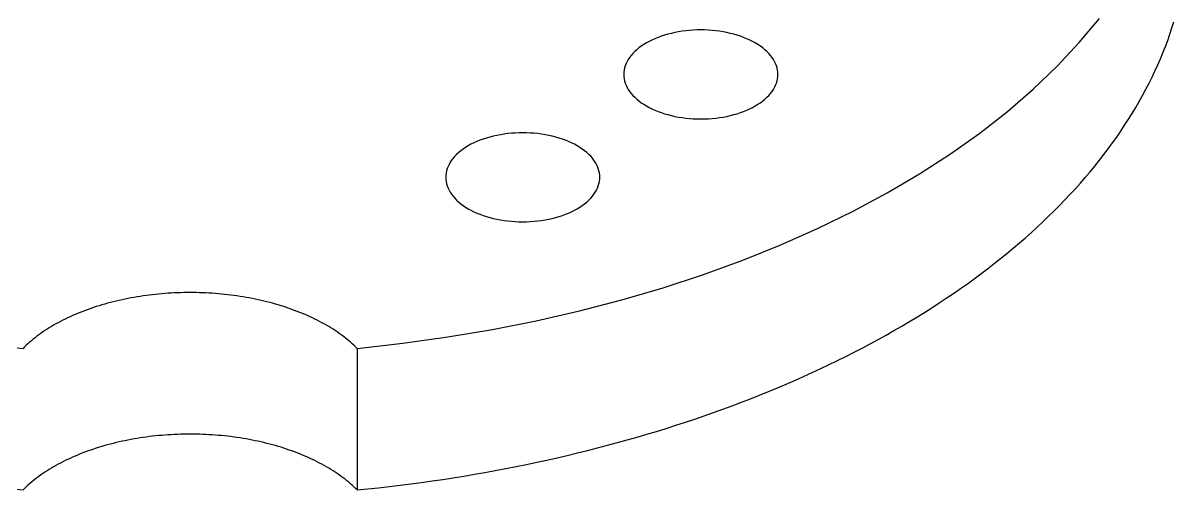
# Model space of a CAD drawing. Extents: x 1.65 to 3.9, y 4.02 to 6.12.
# Drawn here: x 3.4227 to 3.8932, y 5.4839 to 5.6748 of the extents above; entities that cross this region are included whole.
import ezdxf

# ---------------------------------------------------------------- set-up
doc = ezdxf.new("R2010")
doc.units = 0
doc.layers.add('VISIBLE_EDGES_ANSI_', color=7, linetype='CONTINUOUS')

msp = doc.modelspace()

# ---------------------------------------------------------------- linework, layer by layer
at = {"layer": 'VISIBLE_EDGES_ANSI_'}
msp.add_line((3.55925, 5.54181), (3.55925, 5.48395), dxfattribs=at)
for points in [[(3.55925, 5.54181, 0), (3.57788, 5.54389, 0), (3.59632, 5.54647, 0), (3.61454, 5.54954, 0), (3.63249, 5.5531, 0), (3.65013, 5.55713, 0), (3.66743, 5.56164, 0), (3.68435, 5.5666, 0), (3.70085, 5.57201, 0), (3.7169, 5.57785, 0), (3.73247, 5.58413, 0), (3.74751, 5.59081, 0), (3.76199, 5.59788, 0), (3.77589, 5.60534, 0), (3.78918, 5.61316, 0), (3.80182, 5.62134, 0), (3.81379, 5.62984, 0), (3.82507, 5.63865, 0), (3.83562, 5.64775, 0), (3.84543, 5.65713, 0), (3.85448, 5.66677, 0), (3.86274, 5.67663, 0)], [(3.55925, 5.48395, 0), (3.56366, 5.4844, 0), (3.56806, 5.48487, 0), (3.57245, 5.48537, 0), (3.57683, 5.4859, 0), (3.5812, 5.48646, 0), (3.58556, 5.48704, 0), (3.58991, 5.48765, 0), (3.59425, 5.48829, 0), (3.59858, 5.48896, 0), (3.60289, 5.48966, 0), (3.60719, 5.49038, 0), (3.61147, 5.49113, 0), (3.61574, 5.4919, 0), (3.62, 5.49271, 0), (3.62424, 5.49354, 0), (3.62846, 5.49439, 0), (3.63267, 5.49528, 0), (3.63686, 5.49619, 0), (3.64103, 5.49712, 0), (3.64518, 5.49808, 0), (3.64932, 5.49907, 0), (3.65344, 5.50009, 0), (3.65753, 5.50113, 0), (3.66161, 5.5022, 0), (3.66567, 5.50329, 0), (3.6697, 5.50441, 0), (3.67372, 5.50555, 0), (3.67771, 5.50672, 0), (3.68168, 5.50791, 0), (3.68563, 5.50913, 0), (3.68955, 5.51038, 0), (3.69345, 5.51165, 0), (3.69733, 5.51294, 0), (3.70118, 5.51426, 0), (3.705, 5.5156, 0), (3.7088, 5.51697, 0), (3.71258, 5.51836, 0), (3.71633, 5.51977, 0), (3.72005, 5.52121, 0), (3.72374, 5.52267, 0), (3.7274, 5.52415, 0), (3.73104, 5.52566, 0), (3.73465, 5.52719, 0), (3.73822, 5.52875, 0), (3.74177, 5.53032, 0), (3.74529, 5.53192, 0), (3.74878, 5.53354, 0), (3.75223, 5.53518, 0), (3.75566, 5.53685, 0), (3.75905, 5.53853, 0), (3.76242, 5.54024, 0), (3.76574, 5.54197, 0), (3.76904, 5.54372, 0), (3.7723, 5.54549, 0), (3.77553, 5.54728, 0), (3.77872, 5.54909, 0), (3.78188, 5.55092, 0), (3.78501, 5.55277, 0), (3.7881, 5.55464, 0), (3.79115, 5.55653, 0), (3.79417, 5.55844, 0), (3.79715, 5.56037, 0), (3.8001, 5.56231, 0), (3.803, 5.56428, 0), (3.80587, 5.56626, 0), (3.80871, 5.56826, 0), (3.8115, 5.57028, 0), (3.81426, 5.57232, 0), (3.81697, 5.57437, 0), (3.81965, 5.57645, 0), (3.82229, 5.57853, 0), (3.82489, 5.58064, 0), (3.82744, 5.58276, 0), (3.82996, 5.5849, 0), (3.83244, 5.58705, 0), (3.83488, 5.58922, 0), (3.83727, 5.5914, 0), (3.83962, 5.5936, 0), (3.84193, 5.59581, 0), (3.8442, 5.59804, 0), (3.84643, 5.60028, 0), (3.84861, 5.60254, 0), (3.85075, 5.60481, 0), (3.85285, 5.60709, 0), (3.85491, 5.60939, 0), (3.85692, 5.6117, 0), (3.85888, 5.61402, 0), (3.86081, 5.61635, 0), (3.86268, 5.6187, 0), (3.86452, 5.62106, 0), (3.86631, 5.62343, 0), (3.86805, 5.62581, 0), (3.86975, 5.6282, 0), (3.8714, 5.6306, 0), (3.87301, 5.63301, 0), (3.87457, 5.63544, 0), (3.87608, 5.63787, 0), (3.87755, 5.64031, 0), (3.87897, 5.64276, 0), (3.88035, 5.64522, 0), (3.88168, 5.64769, 0), (3.88296, 5.65016, 0), (3.8842, 5.65265, 0), (3.88538, 5.65514, 0), (3.88652, 5.65764, 0), (3.88762, 5.66015, 0), (3.88866, 5.66266, 0), (3.88966, 5.66518, 0), (3.89061, 5.6677, 0), (3.89151, 5.67024, 0), (3.89236, 5.67277, 0), (3.89317, 5.67532, 0)], [(3.66826, 5.65377, 0), (3.6683, 5.65288, 0), (3.66841, 5.65199, 0), (3.6686, 5.65111, 0), (3.66887, 5.65023, 0), (3.66921, 5.64936, 0), (3.66962, 5.6485, 0), (3.6701, 5.64765, 0), (3.67066, 5.64682, 0), (3.67129, 5.646, 0), (3.67198, 5.6452, 0), (3.67274, 5.64443, 0), (3.67357, 5.64367, 0), (3.67446, 5.64294, 0), (3.67541, 5.64224, 0), (3.67642, 5.64156, 0), (3.67749, 5.64092, 0), (3.67861, 5.6403, 0), (3.67978, 5.63972, 0), (3.681, 5.63917, 0), (3.68226, 5.63865, 0), (3.68357, 5.63818, 0), (3.68491, 5.63774, 0), (3.68629, 5.63734, 0), (3.68771, 5.63697, 0), (3.68915, 5.63665, 0), (3.69062, 5.63637, 0), (3.69211, 5.63614, 0), (3.69361, 5.63594, 0), (3.69514, 5.63579, 0), (3.69667, 5.63568, 0), (3.69821, 5.63561, 0), (3.69976, 5.63559, 0), (3.7013, 5.63561, 0), (3.70285, 5.63568, 0), (3.70438, 5.63579, 0), (3.7059, 5.63594, 0), (3.70741, 5.63614, 0), (3.7089, 5.63637, 0), (3.71037, 5.63665, 0), (3.71181, 5.63697, 0), (3.71323, 5.63734, 0), (3.71461, 5.63774, 0), (3.71595, 5.63818, 0), (3.71726, 5.63865, 0), (3.71852, 5.63917, 0), (3.71974, 5.63972, 0), (3.72091, 5.6403, 0), (3.72203, 5.64092, 0), (3.7231, 5.64156, 0), (3.72411, 5.64224, 0), (3.72506, 5.64294, 0), (3.72595, 5.64367, 0), (3.72677, 5.64443, 0), (3.72754, 5.6452, 0), (3.72823, 5.646, 0), (3.72886, 5.64682, 0), (3.72941, 5.64765, 0), (3.7299, 5.6485, 0), (3.73031, 5.64936, 0), (3.73065, 5.65023, 0), (3.73091, 5.65111, 0), (3.7311, 5.65199, 0), (3.73122, 5.65288, 0), (3.73125, 5.65377, 0), (3.73122, 5.65467, 0), (3.7311, 5.65556, 0), (3.73091, 5.65644, 0), (3.73065, 5.65732, 0), (3.73031, 5.65819, 0), (3.7299, 5.65905, 0), (3.72941, 5.6599, 0), (3.72886, 5.66073, 0), (3.72823, 5.66155, 0), (3.72754, 5.66235, 0), (3.72677, 5.66312, 0), (3.72595, 5.66388, 0), (3.72506, 5.66461, 0), (3.72411, 5.66531, 0), (3.7231, 5.66599, 0), (3.72203, 5.66663, 0), (3.72091, 5.66725, 0), (3.71974, 5.66783, 0), (3.71852, 5.66838, 0), (3.71726, 5.66889, 0), (3.71595, 5.66937, 0), (3.71461, 5.66981, 0), (3.71323, 5.67021, 0), (3.71181, 5.67057, 0), (3.71037, 5.6709, 0), (3.7089, 5.67118, 0), (3.70741, 5.67141, 0), (3.7059, 5.67161, 0), (3.70438, 5.67176, 0), (3.70285, 5.67187, 0), (3.7013, 5.67194, 0), (3.69976, 5.67196, 0), (3.69821, 5.67194, 0), (3.69667, 5.67187, 0), (3.69514, 5.67176, 0), (3.69361, 5.67161, 0), (3.69211, 5.67141, 0), (3.69062, 5.67118, 0), (3.68915, 5.6709, 0), (3.68771, 5.67057, 0), (3.68629, 5.67021, 0), (3.68491, 5.66981, 0), (3.68357, 5.66937, 0), (3.68226, 5.66889, 0), (3.681, 5.66838, 0), (3.67978, 5.66783, 0), (3.67861, 5.66725, 0), (3.67749, 5.66663, 0), (3.67642, 5.66599, 0), (3.67541, 5.66531, 0), (3.67446, 5.66461, 0), (3.67357, 5.66388, 0), (3.67274, 5.66312, 0), (3.67198, 5.66235, 0), (3.67129, 5.66155, 0), (3.67066, 5.66073, 0), (3.6701, 5.6599, 0), (3.66962, 5.65905, 0), (3.66921, 5.65819, 0), (3.66887, 5.65732, 0), (3.6686, 5.65644, 0), (3.66841, 5.65556, 0), (3.6683, 5.65467, 0), (3.66826, 5.65377, 0)], [(3.59546, 5.61174, 0), (3.5955, 5.61085, 0), (3.59562, 5.60996, 0), (3.5958, 5.60908, 0), (3.59607, 5.6082, 0), (3.59641, 5.60733, 0), (3.59682, 5.60647, 0), (3.59731, 5.60562, 0), (3.59786, 5.60479, 0), (3.59849, 5.60397, 0), (3.59918, 5.60317, 0), (3.59995, 5.6024, 0), (3.60077, 5.60164, 0), (3.60166, 5.60091, 0), (3.60261, 5.60021, 0), (3.60362, 5.59953, 0), (3.60469, 5.59889, 0), (3.60581, 5.59827, 0), (3.60698, 5.59769, 0), (3.6082, 5.59714, 0), (3.60946, 5.59662, 0), (3.61077, 5.59615, 0), (3.61211, 5.59571, 0), (3.61349, 5.59531, 0), (3.61491, 5.59494, 0), (3.61635, 5.59462, 0), (3.61782, 5.59434, 0), (3.61931, 5.5941, 0), (3.62082, 5.59391, 0), (3.62234, 5.59376, 0), (3.62387, 5.59365, 0), (3.62541, 5.59358, 0), (3.62696, 5.59356, 0), (3.62851, 5.59358, 0), (3.63005, 5.59365, 0), (3.63158, 5.59376, 0), (3.6331, 5.59391, 0), (3.63461, 5.5941, 0), (3.6361, 5.59434, 0), (3.63757, 5.59462, 0), (3.63901, 5.59494, 0), (3.64043, 5.59531, 0), (3.64181, 5.59571, 0), (3.64315, 5.59615, 0), (3.64446, 5.59662, 0), (3.64572, 5.59714, 0), (3.64694, 5.59769, 0), (3.64811, 5.59827, 0), (3.64923, 5.59889, 0), (3.6503, 5.59953, 0), (3.65131, 5.60021, 0), (3.65226, 5.60091, 0), (3.65315, 5.60164, 0), (3.65398, 5.6024, 0), (3.65474, 5.60317, 0), (3.65543, 5.60397, 0), (3.65606, 5.60479, 0), (3.65662, 5.60562, 0), (3.6571, 5.60647, 0), (3.65751, 5.60733, 0), (3.65785, 5.6082, 0), (3.65812, 5.60908, 0), (3.6583, 5.60996, 0), (3.65842, 5.61085, 0), (3.65846, 5.61174, 0), (3.65842, 5.61264, 0), (3.6583, 5.61353, 0), (3.65812, 5.61441, 0), (3.65785, 5.61529, 0), (3.65751, 5.61616, 0), (3.6571, 5.61702, 0), (3.65662, 5.61787, 0), (3.65606, 5.6187, 0), (3.65543, 5.61952, 0), (3.65474, 5.62032, 0), (3.65398, 5.62109, 0), (3.65315, 5.62185, 0), (3.65226, 5.62258, 0), (3.65131, 5.62328, 0), (3.6503, 5.62396, 0), (3.64923, 5.6246, 0), (3.64811, 5.62522, 0), (3.64694, 5.6258, 0), (3.64572, 5.62635, 0), (3.64446, 5.62686, 0), (3.64315, 5.62734, 0), (3.64181, 5.62778, 0), (3.64043, 5.62818, 0), (3.63901, 5.62854, 0), (3.63757, 5.62887, 0), (3.6361, 5.62915, 0), (3.63461, 5.62938, 0), (3.6331, 5.62958, 0), (3.63158, 5.62973, 0), (3.63005, 5.62984, 0), (3.62851, 5.62991, 0), (3.62696, 5.62993, 0), (3.62541, 5.62991, 0), (3.62387, 5.62984, 0), (3.62234, 5.62973, 0), (3.62082, 5.62958, 0), (3.61931, 5.62938, 0), (3.61782, 5.62915, 0), (3.61635, 5.62887, 0), (3.61491, 5.62854, 0), (3.61349, 5.62818, 0), (3.61211, 5.62778, 0), (3.61077, 5.62734, 0), (3.60946, 5.62686, 0), (3.6082, 5.62635, 0), (3.60698, 5.6258, 0), (3.60581, 5.62522, 0), (3.60469, 5.6246, 0), (3.60362, 5.62396, 0), (3.60261, 5.62328, 0), (3.60166, 5.62258, 0), (3.60077, 5.62185, 0), (3.59995, 5.62109, 0), (3.59918, 5.62032, 0), (3.59849, 5.61952, 0), (3.59786, 5.6187, 0), (3.59731, 5.61787, 0), (3.59682, 5.61702, 0), (3.59641, 5.61616, 0), (3.59607, 5.61529, 0), (3.5958, 5.61441, 0), (3.59562, 5.61353, 0), (3.5955, 5.61264, 0), (3.59546, 5.61174, 0)], [(3.55925, 5.54181, 0), (3.5586, 5.54245, 0), (3.55793, 5.54309, 0), (3.55724, 5.54372, 0), (3.55653, 5.54435, 0), (3.55581, 5.54496, 0), (3.55507, 5.54557, 0), (3.55431, 5.54618, 0), (3.55353, 5.54677, 0), (3.55274, 5.54736, 0), (3.55193, 5.54794, 0), (3.55111, 5.54852, 0), (3.55026, 5.54908, 0), (3.54941, 5.54964, 0), (3.54853, 5.55019, 0), (3.54765, 5.55073, 0), (3.54674, 5.55126, 0), (3.54582, 5.55179, 0), (3.54489, 5.5523, 0), (3.54394, 5.55281, 0), (3.54298, 5.5533, 0), (3.542, 5.55379, 0), (3.54101, 5.55427, 0), (3.54001, 5.55474, 0), (3.53899, 5.5552, 0), (3.53796, 5.55565, 0), (3.53692, 5.55609, 0), (3.53586, 5.55652, 0), (3.5348, 5.55694, 0), (3.53372, 5.55735, 0), (3.53263, 5.55775, 0), (3.53153, 5.55814, 0), (3.53042, 5.55852, 0), (3.52929, 5.55888, 0), (3.52816, 5.55924, 0), (3.52702, 5.55959, 0), (3.52586, 5.55992, 0), (3.5247, 5.56025, 0), (3.52353, 5.56056, 0), (3.52235, 5.56087, 0), (3.52116, 5.56116, 0), (3.51997, 5.56144, 0), (3.51876, 5.56171, 0), (3.51755, 5.56196, 0), (3.51633, 5.56221, 0), (3.51511, 5.56244, 0), (3.51387, 5.56267, 0), (3.51264, 5.56288, 0), (3.51139, 5.56308, 0), (3.51014, 5.56326, 0), (3.50889, 5.56344, 0), (3.50763, 5.5636, 0), (3.50636, 5.56376, 0), (3.50509, 5.5639, 0), (3.50382, 5.56402, 0), (3.50255, 5.56414, 0), (3.50127, 5.56424, 0), (3.49999, 5.56433, 0), (3.4987, 5.56441, 0), (3.49742, 5.56448, 0), (3.49613, 5.56454, 0), (3.49484, 5.56458, 0), (3.49355, 5.56461, 0), (3.49226, 5.56463, 0), (3.49097, 5.56463, 0), (3.48968, 5.56463, 0), (3.48839, 5.56461, 0), (3.4871, 5.56458, 0), (3.48581, 5.56454, 0), (3.48452, 5.56448, 0), (3.48323, 5.56441, 0), (3.48195, 5.56433, 0), (3.48067, 5.56424, 0), (3.47939, 5.56414, 0), (3.47811, 5.56402, 0), (3.47684, 5.5639, 0), (3.47557, 5.56376, 0), (3.47431, 5.5636, 0), (3.47305, 5.56344, 0), (3.47179, 5.56326, 0), (3.47054, 5.56308, 0), (3.4693, 5.56288, 0), (3.46806, 5.56267, 0), (3.46683, 5.56244, 0), (3.4656, 5.56221, 0), (3.46438, 5.56196, 0), (3.46317, 5.56171, 0), (3.46197, 5.56144, 0), (3.46077, 5.56116, 0), (3.45958, 5.56087, 0), (3.4584, 5.56056, 0), (3.45723, 5.56025, 0), (3.45607, 5.55992, 0), (3.45492, 5.55959, 0), (3.45377, 5.55924, 0), (3.45264, 5.55888, 0), (3.45152, 5.55852, 0), (3.45041, 5.55814, 0), (3.44931, 5.55775, 0), (3.44822, 5.55735, 0), (3.44714, 5.55694, 0), (3.44607, 5.55652, 0), (3.44502, 5.55609, 0), (3.44397, 5.55565, 0), (3.44294, 5.5552, 0), (3.44193, 5.55474, 0), (3.44092, 5.55427, 0), (3.43993, 5.55379, 0), (3.43896, 5.5533, 0), (3.43799, 5.55281, 0), (3.43705, 5.5523, 0), (3.43611, 5.55179, 0), (3.43519, 5.55126, 0), (3.43429, 5.55073, 0), (3.4334, 5.55019, 0), (3.43253, 5.54964, 0), (3.43167, 5.54908, 0), (3.43083, 5.54852, 0), (3.43, 5.54794, 0), (3.42919, 5.54736, 0), (3.4284, 5.54677, 0), (3.42763, 5.54618, 0), (3.42687, 5.54557, 0), (3.42613, 5.54496, 0), (3.4254, 5.54435, 0), (3.4247, 5.54372, 0), (3.42401, 5.54309, 0), (3.42334, 5.54245, 0), (3.42269, 5.54181, 0)], [(3.40405, 5.54389, 0), (3.42269, 5.54181, 0)], [(3.55925, 5.48395, 0), (3.5586, 5.48459, 0), (3.55793, 5.48523, 0), (3.55724, 5.48586, 0), (3.55653, 5.48648, 0), (3.55581, 5.4871, 0), (3.55507, 5.48771, 0), (3.55431, 5.48832, 0), (3.55353, 5.48891, 0), (3.55274, 5.4895, 0), (3.55193, 5.49008, 0), (3.55111, 5.49065, 0), (3.55026, 5.49122, 0), (3.54941, 5.49178, 0), (3.54853, 5.49233, 0), (3.54765, 5.49287, 0), (3.54674, 5.4934, 0), (3.54582, 5.49392, 0), (3.54489, 5.49444, 0), (3.54394, 5.49494, 0), (3.54298, 5.49544, 0), (3.542, 5.49593, 0), (3.54101, 5.49641, 0), (3.54001, 5.49688, 0), (3.53899, 5.49734, 0), (3.53796, 5.49779, 0), (3.53692, 5.49823, 0), (3.53586, 5.49866, 0), (3.5348, 5.49908, 0), (3.53372, 5.49949, 0), (3.53263, 5.49989, 0), (3.53153, 5.50028, 0), (3.53042, 5.50065, 0), (3.52929, 5.50102, 0), (3.52816, 5.50138, 0), (3.52702, 5.50173, 0), (3.52586, 5.50206, 0), (3.5247, 5.50239, 0), (3.52353, 5.5027, 0), (3.52235, 5.503, 0), (3.52116, 5.5033, 0), (3.51997, 5.50358, 0), (3.51876, 5.50384, 0), (3.51755, 5.5041, 0), (3.51633, 5.50435, 0), (3.51511, 5.50458, 0), (3.51387, 5.5048, 0), (3.51264, 5.50502, 0), (3.51139, 5.50522, 0), (3.51014, 5.5054, 0), (3.50889, 5.50558, 0), (3.50763, 5.50574, 0), (3.50636, 5.50589, 0), (3.50509, 5.50603, 0), (3.50382, 5.50616, 0), (3.50255, 5.50628, 0), (3.50127, 5.50638, 0), (3.49999, 5.50647, 0), (3.4987, 5.50655, 0), (3.49742, 5.50662, 0), (3.49613, 5.50667, 0), (3.49484, 5.50672, 0), (3.49355, 5.50675, 0), (3.49226, 5.50676, 0), (3.49097, 5.50677, 0), (3.48968, 5.50676, 0), (3.48839, 5.50675, 0), (3.4871, 5.50672, 0), (3.48581, 5.50667, 0), (3.48452, 5.50662, 0), (3.48323, 5.50655, 0), (3.48195, 5.50647, 0), (3.48067, 5.50638, 0), (3.47939, 5.50628, 0), (3.47811, 5.50616, 0), (3.47684, 5.50603, 0), (3.47557, 5.50589, 0), (3.47431, 5.50574, 0), (3.47305, 5.50558, 0), (3.47179, 5.5054, 0), (3.47054, 5.50522, 0), (3.4693, 5.50502, 0), (3.46806, 5.5048, 0), (3.46683, 5.50458, 0), (3.4656, 5.50435, 0), (3.46438, 5.5041, 0), (3.46317, 5.50384, 0), (3.46197, 5.50358, 0), (3.46077, 5.5033, 0), (3.45958, 5.503, 0), (3.4584, 5.5027, 0), (3.45723, 5.50239, 0), (3.45607, 5.50206, 0), (3.45492, 5.50173, 0), (3.45377, 5.50138, 0), (3.45264, 5.50102, 0), (3.45152, 5.50065, 0), (3.45041, 5.50028, 0), (3.44931, 5.49989, 0), (3.44822, 5.49949, 0), (3.44714, 5.49908, 0), (3.44607, 5.49866, 0), (3.44502, 5.49823, 0), (3.44397, 5.49779, 0), (3.44294, 5.49734, 0), (3.44193, 5.49688, 0), (3.44092, 5.49641, 0), (3.43993, 5.49593, 0), (3.43896, 5.49544, 0), (3.43799, 5.49494, 0), (3.43705, 5.49444, 0), (3.43611, 5.49392, 0), (3.43519, 5.4934, 0), (3.43429, 5.49287, 0), (3.4334, 5.49233, 0), (3.43253, 5.49178, 0), (3.43167, 5.49122, 0), (3.43083, 5.49065, 0), (3.43, 5.49008, 0), (3.42919, 5.4895, 0), (3.4284, 5.48891, 0), (3.42763, 5.48832, 0), (3.42687, 5.48771, 0), (3.42613, 5.4871, 0), (3.4254, 5.48648, 0), (3.4247, 5.48586, 0), (3.42401, 5.48523, 0), (3.42334, 5.48459, 0), (3.42269, 5.48395, 0)], [(3.41828, 5.4844, 0), (3.42269, 5.48395, 0)]]:
    msp.add_polyline3d(points, dxfattribs=at)

doc.saveas('drawing.dxf')
